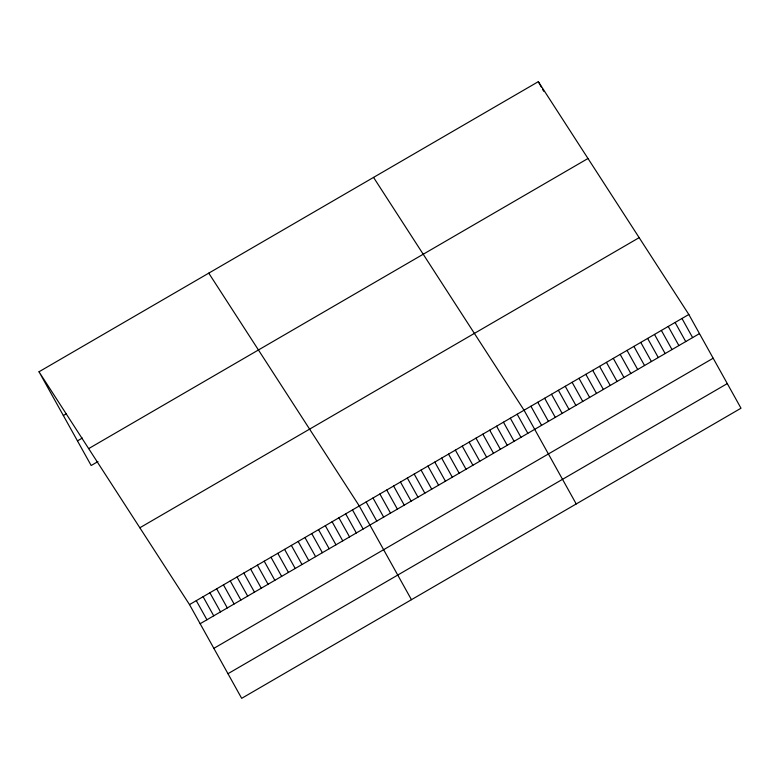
<?xml version="1.0" encoding="UTF-8"?>
<svg xmlns="http://www.w3.org/2000/svg" width="780" height="780" viewBox="0 0 780 780"><rect width="100%" height="100%" fill="white"/><g stroke="black" fill="none" stroke-linecap="round" stroke-linejoin="round"><path stroke-width="1.17" d="M39 371.777L538.327 81.666L688.828 314.486L741 408.223L241.673 698.334L189.511 604.597L39 371.777L91.172 465.514L97.958 461.565M63.346 415.516L66.251 413.829M77.464 440.885L82.319 438.067M88.666 448.617L587.993 158.496M139.844 527.767L639.161 237.656M189.511 604.597L688.828 314.486M200.148 623.717L699.475 333.606M213.857 648.346L713.173 358.225M227.974 673.706L727.292 383.594M373.542 177.401L524.053 410.221L576.225 503.958M208.767 273.146L359.278 505.967L411.45 599.693M681.964 318.474L692.601 337.594M675.1 322.471L685.737 341.581M538.327 81.666L541.281 86.98M542.461 89.105L543.64 91.231M668.236 326.459L678.873 345.569M661.372 330.447L672.009 349.567M654.498 334.435L665.145 353.555M647.634 338.423L658.281 357.542M640.77 342.41L651.407 361.53M633.906 346.398L644.543 365.518M627.042 350.386L637.679 369.505M620.178 354.383L630.815 373.493M613.304 358.371L623.951 377.481M606.44 362.359L617.087 381.478M599.576 366.346L610.213 385.466M592.712 370.334L603.35 389.454M585.848 374.322L596.486 393.442M578.984 378.31L589.621 397.43M572.111 382.307L582.758 401.417M565.246 386.295L575.884 405.405M558.383 390.283L569.02 409.402M551.518 394.27L562.156 413.39M544.654 398.258L555.292 417.378M537.781 402.246L548.428 421.366M530.917 406.234L541.564 425.353M517.189 414.219L527.826 433.329M510.325 418.207L520.962 437.317M503.461 422.194L514.098 441.314M496.587 426.182L507.234 445.302M489.723 430.17L500.37 449.29M482.859 434.158L493.496 453.277M475.995 438.145L486.632 457.265M469.131 442.143L479.768 461.253M462.267 446.131L472.904 465.241M455.393 450.119L466.04 469.238M448.529 454.106L459.176 473.226M441.665 458.094L452.302 477.214M434.801 462.082L445.438 481.202M427.937 466.069L438.575 485.189M421.073 470.067L431.71 489.177M414.2 474.055L424.846 493.165M407.335 478.043L417.982 497.152M400.471 482.03L411.109 501.15M393.607 486.018L404.245 505.138M386.744 490.006L397.381 509.125M379.88 493.994L390.517 513.113M373.006 497.981L383.653 517.101M366.142 501.979L376.779 521.089M352.482 509.906L363.129 529.025M345.696 513.854L356.333 532.974M338.91 517.803L349.547 536.913M332.114 521.742L342.752 540.862M325.328 525.691L335.965 544.81M318.532 529.639L329.17 548.75M311.747 533.578L322.384 552.698M304.951 537.527L315.588 556.647M298.165 541.476L308.802 560.586M291.369 545.415L302.006 564.535M284.583 549.364L295.22 568.483M277.787 553.312L288.424 572.423M271.001 557.251L281.639 576.371M264.206 561.2L274.843 580.32M257.419 565.149L268.057 584.259M250.624 569.088L261.261 588.208M243.838 573.037L254.475 592.157M237.042 576.986L247.679 596.105M230.256 580.925L240.893 600.044M223.46 584.873L234.097 603.993M216.674 588.822L227.311 607.942M209.878 592.761L220.516 611.881M203.093 596.71L213.73 615.829M196.297 600.658L206.944 619.778"/></g></svg>
